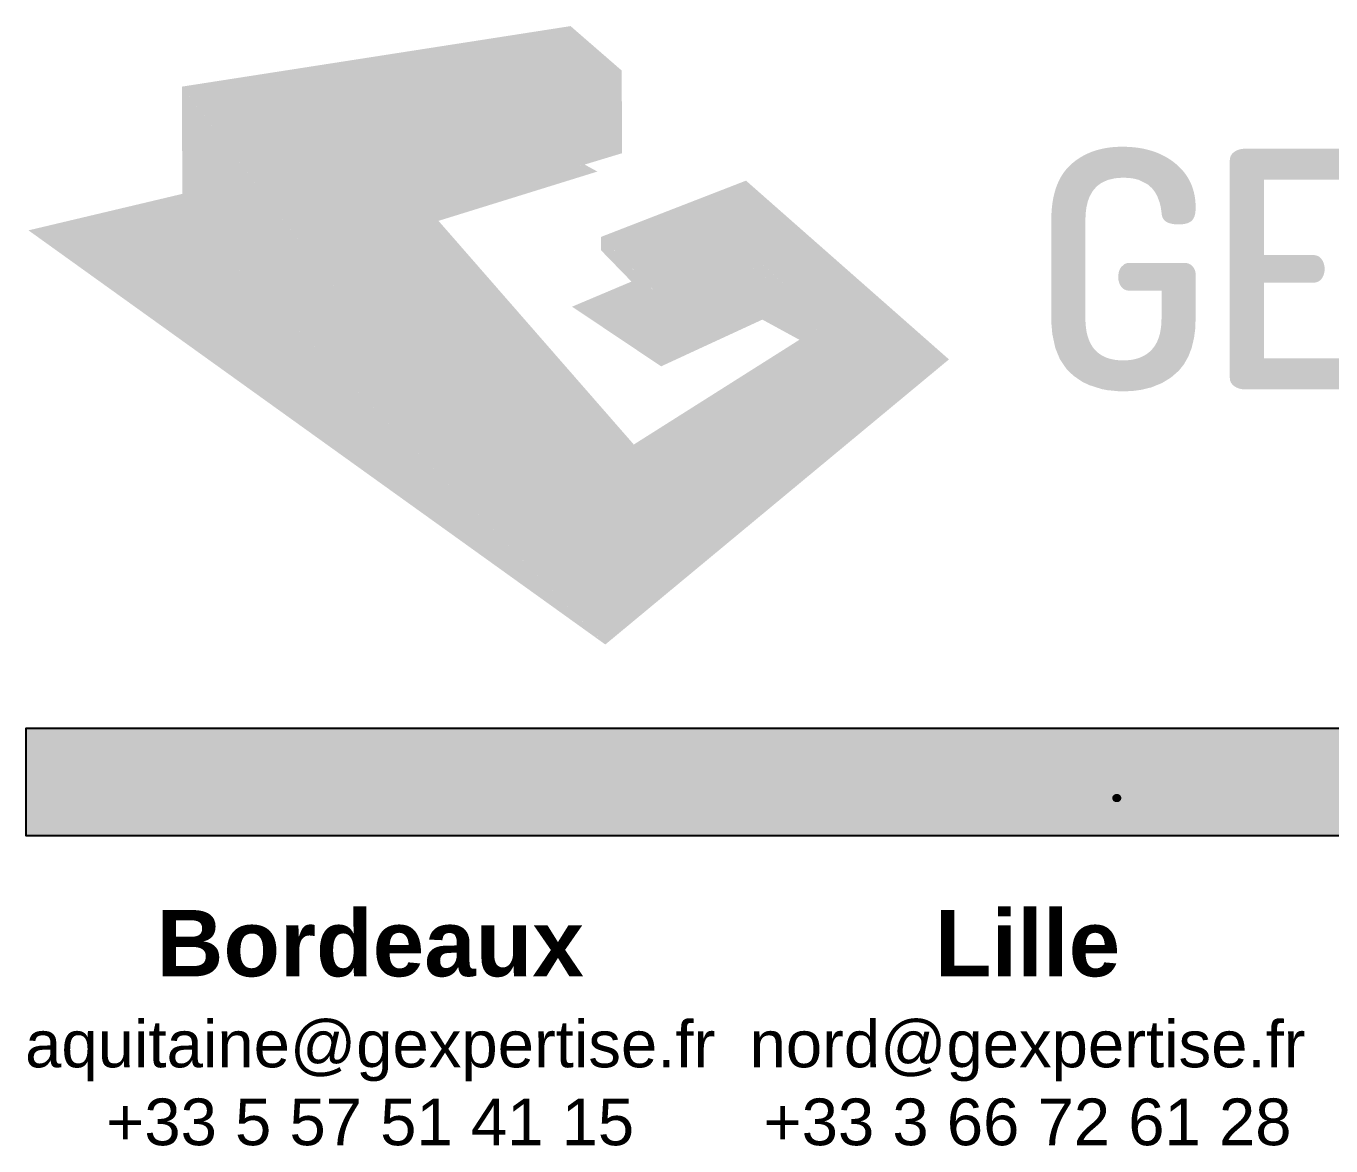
# Paper-space layout 'Test_Lisp_E0_A3 (SDP)' of a CAD drawing. Header units: metres. Extents: x 32.5 to 40.8, y 0.5 to 27.5.
# Drawn here: x 32.71 to 36.821, y 0.532 to 4.06 of the extents above; entities that cross this region are included whole.
import ezdxf

# ---------------------------------------------------------------- set-up
doc = ezdxf.new("R2010")
doc.units = ezdxf.units.M
doc.layers.add('GEX_MEP_cartouche', color=7, linetype='Continuous')
doc.styles.add('INT_Roman', font='swiss.ttf')

# ---------------------------------------------------------------- blocks, each defined once
blk = doc.blocks.new('A$C56EC5B20')
at = {"true_color": 0xde0736}
h = blk.add_hatch(color=242, dxfattribs=at)
h.dxf.hatch_style = 2
h.paths.add_polyline_path([(1.455433729395978, -0.6462052548931991), (0.2311147218182708, -0.8367988149426946), (1.564994018795429, -2.594104513403582), (2.647745973183693, -1.696054669540529), (2.008265302887371, -1.132956125533058), (1.551695191214196, -1.310078593395381), (1.743563509348024, -1.505288844885005), (2.028592526392432, -1.367029272130383), (2.259771627609299, -1.581567612410221), (1.654709425586666, -1.964167302278244), (0.7813967791413541, -0.9642401704421768), (1.616742306429998, -0.7862908324711269)])
at = {"true_color": 0x951825}
h = blk.add_hatch(color=244, dxfattribs=at)
h.dxf.hatch_style = 2
h.paths.add_polyline_path([(1.617396911932608, -1.046754916703735), (1.616742306429998, -0.7862563795499744), (0.7813278732990492, -0.9641712645997826), (1.013230485861008, -1.229734381169188)])
h = blk.add_hatch(color=244, dxfattribs=at)
h.dxf.hatch_style = 2
h.paths.add_polyline_path([(0.2321483094542689, -1.231904915204464), (1.564994018795429, -2.594070060482429), (0.2311147218182708, -0.8368332678639359)])
h = blk.add_hatch(color=256)
edge = h.paths.add_edge_path()
edge.add_arc((3.390190514071885, -1.429813575587295), 0.03760461837900245, 68.81954646347089, 90.87564064554232, ccw=False)
edge.add_arc((3.392146694176706, -1.423620091265324), 0.03112549082110471, 41.41194966059459, 68.05796410785882, ccw=False)
edge.add_arc((3.387486238040742, -1.427805311336604), 0.03738914010336176, 19.421439021499623, 41.4978549154435, ccw=False)
edge.add_arc((3.382596171687404, -1.429118025994692), 0.04243922309545098, -0.5506147023012886, 18.897610217152874, ccw=False)
edge.add_line((3.425033435106155, -1.429525862325962), (3.425033435106155, -1.565408183518215))
edge.add_line((3.425033435106155, -1.565408183518215), (3.423574836622625, -1.600444276155476))
edge.add_line((3.423574836622625, -1.600444276155476), (3.420082919555259, -1.627646866646126))
edge.add_line((3.420082919555259, -1.627646866646126), (3.412389237266932, -1.660052433362548))
edge.add_line((3.412389237266932, -1.660052433362549), (3.40165754395444, -1.687795777225733))
edge.add_line((3.40165754395444, -1.687795777225732), (3.388105773127147, -1.711550515901579))
edge.add_line((3.388105773127148, -1.711550515901579), (3.372183227321526, -1.731416089867163))
edge.add_line((3.372183227321526, -1.731416089867163), (3.347956990388581, -1.752708857392175))
edge.add_line((3.347956990388581, -1.752708857392175), (3.319944162085204, -1.770083843856392))
edge.add_line((3.319944162085204, -1.770083843856392), (3.285465350938464, -1.784163176871226))
edge.add_line((3.285465350938463, -1.784163176871226), (3.254894436188823, -1.791678417707707))
edge.add_line((3.254894436188823, -1.791678417707707), (3.232805354658069, -1.79482636840039))
edge.add_line((3.232805354658069, -1.794826368400391), (3.206981939198626, -1.796491835640092))
edge.add_line((3.206981939198626, -1.796491835640092), (3.180260765183025, -1.796236019852847))
edge.add_line((3.180260765183024, -1.796236019852847), (3.146541808841169, -1.792889565551342))
edge.add_line((3.146541808841169, -1.792889565551342), (3.129252744530827, -1.789622019804786))
edge.add_line((3.129252744530827, -1.789622019804786), (3.088101727948244, -1.776469117489919))
edge.add_line((3.088101727948244, -1.776469117489919), (3.06713752992245, -1.766064729352885))
edge.add_line((3.067137529922451, -1.766064729352885), (3.040340564921317, -1.747762761906967))
edge.add_line((3.040340564921317, -1.747762761906967), (3.01846067409353, -1.726729737957408))
edge.add_line((3.01846067409353, -1.726729737957408), (2.997123225763104, -1.695223386884617))
edge.add_line((2.997123225763104, -1.695223386884616), (2.982743177446746, -1.659950846739001))
edge.add_line((2.982743177446746, -1.659950846739001), (2.973391270636991, -1.616189645556031))
edge.add_line((2.973391270636991, -1.616189645556031), (2.970615779194034, -1.584081833056087))
edge.add_line((2.970615779194034, -1.584081833056087), (2.970220422413892, -1.565408183518215))
edge.add_line((2.970220422413893, -1.565408183518215), (2.970220422413893, -1.257433520958043))
edge.add_arc((3.387809133715103, -1.256990988320433), 0.4175889457844174, 176.1747263585054, 180.0607182192766, ccw=False)
edge.add_arc((3.301615300961707, -1.250809342946119), 0.3311750017781852, 169.8711979513076, 176.246963153083, ccw=False)
edge.add_arc((3.230682844285774, -1.238251009741312), 0.2591395299469302, 163.0889228398046, 169.8465043172544, ccw=False)
edge.add_arc((3.182040097012871, -1.223366285531915), 0.2082704680748891, 154.3373797886984, 163.1140997818424, ccw=False)
edge.add_arc((3.153650738638789, -1.209953062945899), 0.1768726818756947, 146.4631718434958, 154.2711433487364, ccw=False)
edge.add_arc((3.142372335343144, -1.202630952217126), 0.1634265668979424, 140.9275635502382, 146.4183641320045, ccw=False)
edge.add_arc((3.137697039723276, -1.198835085810831), 0.1574043587561934, 132.1687217218611, 140.9275889497555, ccw=False)
edge.add_arc((3.167531208945555, -1.231511580008471), 0.2016514688897158, 120.00015175834949, 132.2187207391797, ccw=False)
edge.add_arc((3.170584356647963, -1.237051438333212), 0.2079757385227471, 112.1250418327665, 119.9654830932896, ccw=False)
edge.add_arc((3.17894050860413, -1.258342055643665), 0.2308459400847095, 102.76590441745822, 112.0560850180359, ccw=False)
edge.add_arc((3.18710290963059, -1.293159139632481), 0.2666061459502773, 97.34046664366281, 102.82332086693839, ccw=False)
edge.add_arc((3.191605633083311, -1.327125988620552), 0.3008699354547695, 93.56817834500691, 97.36446935755617, ccw=False)
edge.add_arc((3.194215305342468, -1.372253678281498), 0.34607261896131, 89.0231262745877, 93.53441019102132, ccw=False)
edge.add_arc((3.194776249235034, -1.389784044813319), 0.3635918906024518, 85.59069923078403, 89.15860569068218, ccw=False)
edge.add_arc((3.197563931183035, -1.352689358772333), 0.3263926828505447, 82.48827100994907, 85.57798279029191, ccw=False)
edge.add_arc((3.201356929975593, -1.324046138847977), 0.2974994205118131, 78.99245163160992, 82.49134168599488, ccw=False)
edge.add_arc((3.207949133446547, -1.291445981866836), 0.264240450565532, 72.27855848300231, 79.04585762531349, ccw=False)
edge.add_arc((3.216445563164655, -1.264438229264718), 0.2359280897280975, 66.0834598346521, 72.24756474524048, ccw=False)
edge.add_arc((3.222994435341291, -1.249585811287025), 0.2196959994567743, 59.385055655547205, 66.07441392990557, ccw=False)
edge.add_arc((3.226543606097676, -1.243469794014991), 0.212625035446044, 52.62277644244932, 59.36882556721628, ccw=False)
edge.add_arc((3.238624657693776, -1.228506974630553), 0.1934015089778369, 43.5889855280646, 52.77592496226822, ccw=False)
edge.add_arc((3.255003587025493, -1.212594480681216), 0.1705669852151253, 35.84988899917818, 43.51087203929171, ccw=False)
edge.add_arc((3.261802800307395, -1.207563547514629), 0.1621094480439116, 29.528318593144775, 35.816032495084585, ccw=False)
edge.add_arc((3.260671925237003, -1.208009602003933), 0.1633133635322246, 16.562890163456984, 29.468944074885485, ccw=False)
edge.add_arc((3.242347301270378, -1.213403389070579), 0.1824152533287162, 7.4973089111474, 16.546000650050473, ccw=False)
edge.add_arc((3.210642203099122, -1.217525985230712), 0.214387224848343, -0.9428993143292814, 7.4840752322289745, ccw=False)
edge.add_arc((3.337325042009655, -1.220372592450313), 0.08767800346693859, 345.69591116199126, 359.5547542723344, ccw=False)
edge.add_arc((3.386930759226451, -1.233641654763629), 0.03633677691010379, 314.5533609590147, 346.644718496942, ccw=False)
edge.add_arc((3.387469301751991, -1.230701101069236), 0.03813295966021625, 288.7853066406225, 310.87448544884484, ccw=False)
edge.add_arc((3.376394192855503, -1.198041329799772), 0.07261945205236157, 273.53418782892265, 288.7600304420734, ccw=False)
edge.add_arc((3.371332283491409, -1.140564360121444), 0.130307888071135, 263.4905471397654, 274.19777610181126, ccw=False)
edge.add_arc((3.365088668023327, -1.195984157489301), 0.07453759447739501, 252.3437613724338, 263.42949851900914, ccw=False)
edge.add_arc((3.354833300228487, -1.22731325267434), 0.04157467467098149, 232.304777532429, 252.7158488406366, ccw=False)
edge.add_arc((3.347647547675525, -1.237062357420125), 0.02946793454062958, 206.1691538865157, 231.7695017001517, ccw=False)
edge.add_arc((3.354704507118585, -1.234376371582273), 0.03699276192195636, 180.3861482890538, 205.0823961047222, ccw=False)
edge.add_line((3.317712585329718, -1.234625684598103), (3.315094502922978, -1.216500249170815))
edge.add_line((3.315094502922978, -1.216500249170815), (3.311793776626292, -1.202532066311662))
edge.add_line((3.311793776626292, -1.202532066311662), (3.304215218720041, -1.182119218522119))
edge.add_line((3.304215218720041, -1.182119218522119), (3.296252339630208, -1.168051566364564))
edge.add_line((3.296252339630208, -1.168051566364564), (3.287012380890741, -1.156381172462789))
edge.add_line((3.287012380890741, -1.156381172462788), (3.273892329188011, -1.144753868289947))
edge.add_line((3.27389232918801, -1.144753868289947), (3.245348972558915, -1.130469019763171))
edge.add_line((3.245348972558915, -1.130469019763171), (3.229569982564184, -1.126479976283731))
edge.add_line((3.229569982564184, -1.126479976283731), (3.215607593311681, -1.124509562683322))
edge.add_line((3.215607593311681, -1.124509562683323), (3.195616897408966, -1.123658196814796))
edge.add_line((3.195616897408965, -1.123658196814796), (3.170717810961431, -1.125493686414566))
edge.add_line((3.170717810961431, -1.125493686414565), (3.147248348309391, -1.131139130306428))
edge.add_line((3.14724834830939, -1.131139130306428), (3.127241822144528, -1.140553991287841))
edge.add_line((3.127241822144528, -1.140553991287841), (3.11334790024273, -1.151107255064873))
edge.add_line((3.11334790024273, -1.151107255064873), (3.10073046947628, -1.165608098560816))
edge.add_line((3.100730469476281, -1.165608098560816), (3.09099407515167, -1.182852173564792))
edge.add_line((3.09099407515167, -1.182852173564792), (3.085380938081207, -1.197882255515731))
edge.add_line((3.085380938081207, -1.197882255515731), (3.080762367278307, -1.217489338711786))
edge.add_line((3.080762367278307, -1.217489338711786), (3.078416647844134, -1.236345310448063))
edge.add_line((3.078416647844134, -1.236345310448063), (3.07761017777789, -1.257433520958043))
edge.add_line((3.07761017777789, -1.257433520958043), (3.07761017777789, -1.565408183518215))
edge.add_arc((3.322936315342268, -1.566457600868767), 0.245328382069894, 179.7549106711772, 187.5303340569673)
edge.add_line((3.079723738941327, -1.598608148756017), (3.081022147555452, -1.606778336204262))
edge.add_arc((3.234640085864872, -1.5793802699816), 0.1560420616474229, 190.1124872641083, 198.1961955150604)
edge.add_arc((3.199841915834758, -1.590816708017255), 0.1194127735381236, 198.1971334935865, 208.1949180105545)
edge.add_arc((3.179015333774017, -1.602028362712286), 0.09576017137425882, 208.1701768616605, 223.1864663412538)
edge.add_arc((3.173901670699099, -1.606394668867105), 0.0890440152513058, 223.3898347889972, 236.9807044961864)
edge.add_arc((3.180541020854454, -1.595293609719462), 0.1019711745337558, 237.2516426470525, 253.3615675370213)
edge.add_arc((3.190102910614085, -1.564702733563541), 0.1340197037188283, 253.1895254170096, 261.9656139570419)
edge.add_arc((3.195697585092317, -1.526171556338101), 0.1729546949013445, 261.9144790385919, 268.2083943859391)
edge.add_arc((3.196987064884028, -1.510682645691839), 0.1884780659247479, 267.9638021285771, 275.2225703107683)
edge.add_arc((3.200649175500634, -1.552453329224481), 0.1465475274989829, 275.2832738219247, 282.5209431256478)
edge.add_arc((3.207805944602653, -1.583219730863082), 0.114961721989657, 282.3631967815149, 295.9299467995735)
edge.add_arc((3.214066984756385, -1.596976203675673), 0.09985308587625746, 296.1506207002371, 303.6631893267659)
edge.add_arc((3.215785182408329, -1.59963148173184), 0.09669066549271736, 303.6879425838903, 311.9069309437993)
edge.add_arc((3.217430824378583, -1.601147103598278), 0.0944637704755968, 311.7780906621524, 325.3062056250931)
edge.add_arc((3.207476470362116, -1.594752336334958), 0.106288921139926, 325.526200383722, 337.411057883481)
edge.add_arc((3.176684474318379, -1.582132711374467), 0.1395662152344793, 337.483405578941, 348.0394377630062)
edge.add_line((3.313220773807632, -1.611056185520307), (3.316156135924946, -1.593190398801759))
edge.add_line((3.316156135924946, -1.593190398801758), (3.317712585584463, -1.564719125094275))
edge.add_line((3.317712585584463, -1.564719125094275), (3.317712585584463, -1.530110631485941))
edge.add_line((3.317712585584463, -1.530110631485941), (3.317712579228477, -1.479310333452437))
edge.add_line((3.317712579228477, -1.479310333452437), (3.215387409451536, -1.479310333452437))
edge.add_line((3.215387409451536, -1.479310333452437), (3.212198379814362, -1.479180828901508))
edge.add_line((3.212198379814361, -1.479180828901508), (3.207200506851288, -1.478387841774903))
edge.add_line((3.207200506851288, -1.478387841774903), (3.201034326734842, -1.476145787607338))
edge.add_line((3.201034326734842, -1.476145787607338), (3.194718508353734, -1.471796067754714))
edge.add_line((3.194718508353734, -1.471796067754714), (3.190433669758372, -1.467056491506864))
edge.add_line((3.190433669758372, -1.467056491506864), (3.18722287513154, -1.462043906473159))
edge.add_line((3.18722287513154, -1.462043906473159), (3.18454974232999, -1.456286371502219))
edge.add_line((3.18454974232999, -1.456286371502219), (3.181845903959953, -1.446369254173735))
edge.add_line((3.181845903959953, -1.446369254173735), (3.180938142094528, -1.435982376625062))
edge.add_line((3.180938142094527, -1.435982376625062), (3.181017680743604, -1.432130324466893))
edge.add_line((3.181017680743604, -1.432130324466893), (3.182953719271916, -1.420450093146829))
edge.add_line((3.182953719271916, -1.420450093146829), (3.18563030166475, -1.413229398618439))
edge.add_line((3.18563030166475, -1.413229398618439), (3.189995606715404, -1.405512176253225))
edge.add_line((3.189995606715405, -1.405512176253225), (3.200953154717351, -1.395539304745255))
edge.add_line((3.20095315471735, -1.395539304745255), (3.208196270797849, -1.392940995153715))
edge.add_line((3.208196270797848, -1.392940995153715), (3.215387409635931, -1.392213348671992))
edge.add_line((3.215387409635932, -1.392213348671992), (3.389615832117975, -1.392213348671992))
h = blk.add_hatch(color=256)
edge = h.paths.add_edge_path()
edge.add_spline(control_points=[(3.831509002049462, -1.411920419595418), (3.831509002049462, -1.399448462122913), (3.828304880378365, -1.388905868237349), (3.821896637036172, -1.380258185017486)], knot_values=[12, 12, 12, 12, 13, 13, 13, 13], degree=3, periodic=0)
edge.add_spline(control_points=[(3.821896637036172, -1.380258185017486), (3.815419487851496, -1.371610501797534), (3.806840710474027, -1.367303886648223), (3.796056946140129, -1.367303886648223)], knot_values=[11, 11, 11, 11, 12, 12, 12, 12], degree=3, periodic=0)
edge.add_spline(control_points=[(3.796056946140129, -1.367303886648223), (3.796056946140129, -1.367303886648223), (3.640042117672552, -1.367303886648223), (3.640019668471755, -1.367303886648223)], knot_values=[10.00007194572771, 10.00007194572771, 10.00007194572771, 10.00007194572771, 11, 11, 11, 11], degree=3, periodic=0)
edge.add_spline(control_points=[(3.640019666048845, -1.367303882960476), (3.640019666048845, -1.367269717854678), (3.640019666048845, -1.129854069661976), (3.640019666048845, -1.129819904540368)], knot_values=[9.000071946950182, 9.000071946950182, 9.000071946950182, 9.000071946950182, 9.999928053082678, 9.999928053082678, 9.999928053082678, 9.999928053082678], degree=3, periodic=0)
edge.add_spline(control_points=[(3.640019669854194, -1.12981990085262), (3.640054927789651, -1.12981990085262), (3.885083294507427, -1.12981990085262), (3.885083294507427, -1.12981990085262)], knot_values=[7.999999999999998, 7.999999999999998, 7.999999999999998, 7.999999999999998, 8.999928053360371, 8.999928053360371, 8.999928053360371, 8.999928053360371], degree=3, periodic=0)
edge.add_spline(control_points=[(3.885083294507427, -1.12981990085262), (3.895832605920172, -1.12981990085262), (3.904445836218795, -1.12499649188531), (3.910888532482318, -1.115349673950779)], knot_values=[7, 7, 7, 7, 8, 8, 8, 8], degree=3, periodic=0)
edge.add_spline(control_points=[(3.910888532482318, -1.115349673950779), (3.917296775824511, -1.105633950173854), (3.920500897495607, -1.093885504046441), (3.920500897495607, -1.080069882647298)], knot_values=[6, 6, 6, 6, 7, 7, 7, 7], degree=3, periodic=0)
edge.add_spline(control_points=[(3.920500897495607, -1.080069882647298), (3.920500897495607, -1.067597925174792), (3.917503493351604, -1.056572990392471), (3.911405326300139, -1.046857266615546)], knot_values=[5, 5, 5, 5, 6, 6, 6, 6], degree=3, periodic=0)
edge.add_spline(control_points=[(3.911405326300139, -1.046857266615546), (3.905307159248674, -1.037210448681015), (3.896487211422782, -1.032387039713793), (3.885083294507427, -1.032387039713793)], knot_values=[4, 4, 4, 4, 5, 5, 5, 5], degree=3, periodic=0)
edge.add_spline(control_points=[(3.885083294507427, -1.032387039713793), (3.885083294507427, -1.032387039713793), (3.580278300697111, -1.032387039713793), (3.580278300697111, -1.032387039713793)], knot_values=[3, 3, 3, 3, 4, 4, 4, 4], degree=3, periodic=0)
edge.add_spline(control_points=[(3.580278300697111, -1.032387039713793), (3.567427361091571, -1.032387039713793), (3.556299067545615, -1.035660067227284), (3.546790061295782, -1.042171669333112)], knot_values=[2, 2, 2, 2, 3, 3, 3, 3], degree=3, periodic=0)
edge.add_spline(control_points=[(3.546790061295782, -1.042171669333112), (3.537384413809586, -1.04882108312364), (3.532664363606, -1.05760657802838), (3.532664363606, -1.06859705988946)], knot_values=[1, 1, 1, 1, 2, 2, 2, 2], degree=3, periodic=0)
edge.add_spline(control_points=[(3.532664363606, -1.06859705988946), (3.532664363606, -1.06859705988946), (3.532664363606, -1.75410683290201), (3.532664363606, -1.75410683290201)], knot_values=[0, 0, 0, 0, 1, 1, 1, 1], degree=3, periodic=0)
edge.add_spline(control_points=[(3.532664363606, -1.75410683290201), (3.532664363606, -1.765166220605484), (3.537384413809586, -1.773986168431376), (3.546790061295782, -1.780532223458357)], knot_values=[24, 24, 24, 24, 25, 25, 25, 25], degree=3, periodic=0)
edge.add_spline(control_points=[(3.546790061295782, -1.780532223458357), (3.556299067545615, -1.787147184327821), (3.567427361091571, -1.79038575892007), (3.580278300697111, -1.79038575892007)], knot_values=[23, 23, 23, 23, 24, 24, 24, 24], degree=3, periodic=0)
edge.add_spline(control_points=[(3.580278300697111, -1.79038575892007), (3.580278300697111, -1.79038575892007), (3.885083294507427, -1.79038575892007), (3.885083294507427, -1.79038575892007)], knot_values=[22, 22, 22, 22, 23, 23, 23, 23], degree=3, periodic=0)
edge.add_spline(control_points=[(3.885083294507427, -1.79038575892007), (3.896487211422782, -1.79038575892007), (3.905307159248674, -1.785562349952849), (3.911405326300139, -1.775881079097077), (3.917503493351604, -1.766199808241393), (3.920500897495607, -1.75514042053783), (3.920500897495607, -1.742702915986477)], knot_values=[20, 20, 20, 20, 21, 21, 21, 22, 22, 22, 22], degree=3, periodic=0)
edge.add_spline(control_points=[(3.920500897495607, -1.742702915986477), (3.920500897495607, -1.728852841666182), (3.917296775824511, -1.717104395538768), (3.910888532482318, -1.707492030525479)], knot_values=[19, 19, 19, 19, 20, 20, 20, 20], degree=3, periodic=0)
edge.add_spline(control_points=[(3.910888532482318, -1.707492030525479), (3.904445836218795, -1.697741853827312), (3.895832605920172, -1.692918444860091), (3.885083294507427, -1.692918444860091)], knot_values=[18, 18, 18, 18, 19, 19, 19, 19], degree=3, periodic=0)
edge.add_spline(control_points=[(3.885083294507427, -1.692918444860091), (3.885083294507427, -1.692918444860091), (3.640054927753057, -1.692918444860091), (3.640019669854194, -1.692918444860091)], knot_values=[17.00007194656538, 17.00007194656538, 17.00007194656538, 17.00007194656538, 18, 18, 18, 18], degree=3, periodic=0)
edge.add_spline(control_points=[(3.640019666048845, -1.692918441156178), (3.640019666048845, -1.692884127246432), (3.640019666048845, -1.454435188691832), (3.640019666048845, -1.454400875132315)], knot_values=[16.00007194641134, 16.00007194641134, 16.00007194641134, 16.00007194641134, 16.99992805285389, 16.99992805285389, 16.99992805285389, 16.99992805285389], degree=3, periodic=0)
edge.add_spline(control_points=[(3.640019668471933, -1.454400871428579), (3.64004211829822, -1.454400871428579), (3.796056946140129, -1.454400871428579), (3.796056946140129, -1.454400871428579)], knot_values=[15, 15, 15, 15, 15.99992805226744, 15.99992805226744, 15.99992805226744, 15.99992805226744], degree=3, periodic=0)
edge.add_spline(control_points=[(3.796056946140129, -1.454400871428579), (3.807529768897966, -1.454400871428579), (3.816315263802529, -1.450128709200421), (3.822378977932841, -1.441481025980557)], knot_values=[14, 14, 14, 14, 15, 15, 15, 15], degree=3, periodic=0)
edge.add_spline(control_points=[(3.822378977932841, -1.441481025980557), (3.828477144984306, -1.432833342760694), (3.831509002049462, -1.422910901456587), (3.831509002049462, -1.411920419595418)], knot_values=[13, 13, 13, 13, 14, 14, 14, 14], degree=3, periodic=0)
at = {"true_color": 0xd6d6d6}
h = blk.add_hatch(color=254, dxfattribs=at)
h.dxf.hatch_style = 2
h.paths.add_polyline_path([(1.039345800126627, -1.259639516766207), (1.539981198007935, -1.104360200941346), (1.499705733131381, -1.082413690140339), (1.013264938782161, -1.229699928247946)])
h = blk.add_hatch(color=254, dxfattribs=at)
h.dxf.hatch_style = 2
h.paths.add_polyline_path([(-0.2525698388351927, -1.289579105284469), (1.564994018795429, -2.594104513403582), (0.232113856532937, -1.231870462283222), (0.2320104977694797, -1.174713066021128)])
at = {"true_color": 0x951825}
h = blk.add_hatch(color=244, dxfattribs=at)
h.dxf.hatch_style = 2
h.paths.add_polyline_path([(2.028558073471102, -1.367029272130383), (1.743494603505541, -1.505323297806246), (1.551695191214196, -1.310113046316622), (1.551833002898984, -1.352696856913329), (1.743632415190329, -1.550008736595835), (2.028661432234736, -1.406925754873903), (2.251744096970981, -1.586632191825865), (2.259771627609299, -1.581567612410221)])
at = {"true_color": 0xd6d6d6}
h = blk.add_hatch(color=254, dxfattribs=at)
h.dxf.hatch_style = 2
h.paths.add_polyline_path([(2.176430011239101, -1.634280581838306), (2.059737967152365, -1.570680489312688), (1.740841728573596, -1.71789782157799), (1.460188232520894, -1.52995713646044), (1.647302047529805, -1.450956588160884), (1.743770226875117, -1.550043189516988), (2.028558073471102, -1.406891301952751), (2.251744096970981, -1.586597738904713)])
at = {"true_color": 0xdc0737}
blk.add_hatch(color=242, dxfattribs=at).paths.add_polyline_path([(7.782884971423159, -3.196686105100298), (-0.2601150285768412, -3.196686105100298), (-0.2601150285768412, -2.857290378410529), (7.782884971423159, -2.857290378410529)])
at = {"true_color": 0xffffff}
h = blk.add_hatch(color=7, dxfattribs=at)
edge = h.paths.add_edge_path()
edge.add_spline(control_points=[(2.541045276243458, -2.987487967605591), (2.541045276243458, -2.984697280988858), (2.542767922303217, -2.982251123584006), (2.546213214422737, -2.980218401233518), (2.549658506542257, -2.978151225961788), (2.553172704504083, -2.977152091247209), (2.55675580830839, -2.977152091247209), (2.560648988403426, -2.977152091247209), (2.563198504571735, -2.978633566858546), (2.564300998050039, -2.981630971002461), (2.564300998050039, -2.981630971002461), (2.590278500630871, -3.05453335225064), (2.590278500630871, -3.05453335225064), (2.590278500630871, -3.05453335225064), (2.610226742002542, -2.989796313325655), (2.610226742002542, -2.989796313325655), (2.611363688401998, -2.986247662442588), (2.614223280861213, -2.984456110540435), (2.618908878143647, -2.984456110540435), (2.623594475426257, -2.984456110540435), (2.626488520806626, -2.986247662442588), (2.627625467205903, -2.989796313325655), (2.627625467205903, -2.989796313325655), (2.647298085208178, -3.055015693147398), (2.647298085208178, -3.055015693147398), (2.647298085208178, -3.055015693147398), (2.673551211158585, -2.981630971002461), (2.673551211158585, -2.981630971002461), (2.674481440030947, -2.978633566858546), (2.676927597435799, -2.977152091247209), (2.680820777530657, -2.977152091247209), (2.684266069650177, -2.977152091247209), (2.687745814690849, -2.978151225961788), (2.691260012652674, -2.980218401233518), (2.694774210614677, -2.982251123584006), (2.696531309595589, -2.984766186831252), (2.696531309595589, -2.987729138053925), (2.696531309595589, -2.988969443217016), (2.696186780383531, -2.990209748380019), (2.695601080723227, -2.991450053543021), (2.695601080723227, -2.991450053543021), (2.659253248862862, -3.08667792772533), (2.659253248862862, -3.08667792772533), (2.657944037857465, -3.089916502317668), (2.654705463265039, -3.091535789613792), (2.649399713401149, -3.091535789613792), (2.644093963537081, -3.091535789613792), (2.640752030181196, -3.089985408160062), (2.639339460412165, -3.086884645252512), (2.639339460412165, -3.086884645252512), (2.618908878143647, -3.026385315634533), (2.618908878143647, -3.026385315634533), (2.618908878143647, -3.026385315634533), (2.598753919244705, -3.086195586828661), (2.598753919244705, -3.086195586828661), (2.59734134947585, -3.089744237711728), (2.593827151513848, -3.091535789613792), (2.5881768724379, -3.091535789613792), (2.583008934258797, -3.091535789613792), (2.579735906745218, -3.089744237711728), (2.578323336976186, -3.086195586828661), (2.578323336976186, -3.086195586828661), (2.542009958036973, -2.991450053543021), (2.542009958036973, -2.991450053543021), (2.541389805455516, -2.989589595798473), (2.541045276243458, -2.988245931871925), (2.541045276243458, -2.987487967605591)], knot_values=[0, 0, 0, 0, 1, 1, 1, 2, 2, 2, 3, 3, 3, 4, 4, 4, 5, 5, 5, 6, 6, 6, 7, 7, 7, 8, 8, 8, 9, 9, 9, 10, 10, 10, 11, 11, 11, 12, 12, 12, 13, 13, 13, 14, 14, 14, 15, 15, 15, 16, 16, 16, 17, 17, 17, 18, 18, 18, 19, 19, 19, 20, 20, 20, 21, 21, 21, 22, 22, 22, 22], degree=3, periodic=0)
h = blk.add_hatch(color=7, dxfattribs=at)
edge = h.paths.add_edge_path()
edge.add_spline(control_points=[(2.748348503072465, -2.987487967605591), (2.748348503072465, -2.984697280988858), (2.750036696211072, -2.982251123584006), (2.753481988330591, -2.980218401233518), (2.756961733371264, -2.978151225961788), (2.760475931333089, -2.977152091247209), (2.764059035137397, -2.977152091247209), (2.767952215232255, -2.977152091247209), (2.77046727847959, -2.978633566858546), (2.771569771957715, -2.981630971002461), (2.771569771957715, -2.981630971002461), (2.797581727459877, -3.05453335225064), (2.797581727459877, -3.05453335225064), (2.797581727459877, -3.05453335225064), (2.817529968831549, -2.989796313325655), (2.817529968831549, -2.989796313325655), (2.818632462309852, -2.986247662442588), (2.821492054769068, -2.984456110540435), (2.8261776520515, -2.984456110540435), (2.830897702255264, -2.984456110540435), (2.833791747635632, -2.986247662442588), (2.834894241113758, -2.989796313325655), (2.834894241113758, -2.989796313325655), (2.854601312037184, -3.055015693147398), (2.854601312037184, -3.055015693147398), (2.854601312037184, -3.055015693147398), (2.880854437987591, -2.981630971002461), (2.880854437987591, -2.981630971002461), (2.881750213938624, -2.978633566858546), (2.884196371343475, -2.977152091247209), (2.888089551438512, -2.977152091247209), (2.891534843558031, -2.977152091247209), (2.895049041519856, -2.978151225961788), (2.898563239481682, -2.980218401233518), (2.902077437443684, -2.982251123584006), (2.903834536424596, -2.984766186831252), (2.903834536424596, -2.987729138053925), (2.903834536424596, -2.988969443217016), (2.903490007212538, -2.990209748380019), (2.902869854631081, -2.991450053543021), (2.902869854631081, -2.991450053543021), (2.866522022770538, -3.08667792772533), (2.866522022770538, -3.08667792772533), (2.865247264686294, -3.089916502317668), (2.862008690094045, -3.091535789613792), (2.856702940229978, -3.091535789613792), (2.851397190366088, -3.091535789613792), (2.84802080408905, -3.089985408160062), (2.846608234320019, -3.086884645252512), (2.846608234320019, -3.086884645252512), (2.8261776520515, -3.026385315634533), (2.8261776520515, -3.026385315634533), (2.8261776520515, -3.026385315634533), (2.806057146073711, -3.086195586828661), (2.806057146073711, -3.086195586828661), (2.804644576304679, -3.089744237711728), (2.801130378342854, -3.091535789613792), (2.795480099266906, -3.091535789613792), (2.790277708166474, -3.091535789613792), (2.787039133574225, -3.089744237711728), (2.785626563805192, -3.086195586828661), (2.785626563805192, -3.086195586828661), (2.749278731944827, -2.991450053543021), (2.749278731944827, -2.991450053543021), (2.748693032284523, -2.989589595798473), (2.748348503072465, -2.988245931871925), (2.748348503072465, -2.987487967605591)], knot_values=[0, 0, 0, 0, 1, 1, 1, 2, 2, 2, 3, 3, 3, 4, 4, 4, 5, 5, 5, 6, 6, 6, 7, 7, 7, 8, 8, 8, 9, 9, 9, 10, 10, 10, 11, 11, 11, 12, 12, 12, 13, 13, 13, 14, 14, 14, 15, 15, 15, 16, 16, 16, 17, 17, 17, 18, 18, 18, 19, 19, 19, 20, 20, 20, 21, 21, 21, 22, 22, 22, 22], degree=3, periodic=0)
h = blk.add_hatch(color=7, dxfattribs=at)
edge = h.paths.add_edge_path()
edge.add_spline(control_points=[(2.955617276980319, -2.987487967605591), (2.955617276980319, -2.984697280988858), (2.957339923040078, -2.982251123584006), (2.960819668080751, -2.980218401233518), (2.96423050727894, -2.978151225961788), (2.967744705240765, -2.977152091247209), (2.971327809045073, -2.977152091247209), (2.97522098914011, -2.977152091247209), (2.977770505308596, -2.978633566858546), (2.978872998786722, -2.981630971002461), (2.978872998786722, -2.981630971002461), (3.004850501367553, -3.05453335225064), (3.004850501367553, -3.05453335225064), (3.004850501367553, -3.05453335225064), (3.024833195660555, -2.989796313325655), (3.024833195660555, -2.989796313325655), (3.025935689138858, -2.986247662442588), (3.028795281598074, -2.984456110540435), (3.033480878880507, -2.984456110540435), (3.038166476162941, -2.984456110540435), (3.041060521543309, -2.986247662442588), (3.042197467942764, -2.989796313325655), (3.042197467942764, -2.989796313325655), (3.061870085945039, -3.055015693147398), (3.061870085945039, -3.055015693147398), (3.061870085945039, -3.055015693147398), (3.088123211895446, -2.981630971002461), (3.088123211895446, -2.981630971002461), (3.08905344076763, -2.978633566858546), (3.091499598172482, -2.977152091247209), (3.095392778267518, -2.977152091247209), (3.098838070387038, -2.977152091247209), (3.10231781542771, -2.978151225961788), (3.105832013389535, -2.980218401233518), (3.109311758430208, -2.982251123584006), (3.111103310332273, -2.984766186831252), (3.111103310332273, -2.987729138053925), (3.111103310332273, -2.988969443217016), (3.110758781120392, -2.990209748380019), (3.110173081460088, -2.991450053543021), (3.110173081460088, -2.991450053543021), (3.073825249599545, -3.08667792772533), (3.073825249599545, -3.08667792772533), (3.072516038594149, -3.089916502317668), (3.069277464001899, -3.091535789613792), (3.063971714137831, -3.091535789613792), (3.058665964273941, -3.091535789613792), (3.05532403091788, -3.089985408160062), (3.053911461149026, -3.086884645252512), (3.053911461149026, -3.086884645252512), (3.033480878880507, -3.026385315634533), (3.033480878880507, -3.026385315634533), (3.033480878880507, -3.026385315634533), (3.013325919981565, -3.086195586828661), (3.013325919981565, -3.086195586828661), (3.011913350212533, -3.089744237711728), (3.008399152250709, -3.091535789613792), (3.00274887317476, -3.091535789613792), (2.99761538791681, -3.091535789613792), (2.994307907482079, -3.089744237711728), (2.992895337713047, -3.086195586828661), (2.992895337713047, -3.086195586828661), (2.956581958773656, -2.991450053543021), (2.956581958773656, -2.991450053543021), (2.9559618061922, -2.989589595798473), (2.955617276980319, -2.988245931871925), (2.955617276980319, -2.987487967605591)], knot_values=[0, 0, 0, 0, 1, 1, 1, 2, 2, 2, 3, 3, 3, 4, 4, 4, 5, 5, 5, 6, 6, 6, 7, 7, 7, 8, 8, 8, 9, 9, 9, 10, 10, 10, 11, 11, 11, 12, 12, 12, 13, 13, 13, 14, 14, 14, 15, 15, 15, 16, 16, 16, 17, 17, 17, 18, 18, 18, 19, 19, 19, 20, 20, 20, 21, 21, 21, 22, 22, 22, 22], degree=3, periodic=0)
h = blk.add_hatch(color=7, dxfattribs=at)
edge = h.paths.add_edge_path()
edge.add_spline(control_points=[(3.249018353874925, -3.110174819980246), (3.249018353874925, -3.099149885197836), (3.255116520926568, -3.090674466584002), (3.267381760871802, -3.084817469980871), (3.260422270790458, -3.081647801230927), (3.256976978670938, -3.076479863051736), (3.256976978670938, -3.069210296679574), (3.256976978670938, -3.062285259519471), (3.26066344123888, -3.056290451231552), (3.268001913453259, -3.051294777658302), (3.258630718888393, -3.044059664207381), (3.253945121605959, -3.034171675824516), (3.253945121605959, -3.021734171273252), (3.253945121605959, -3.021734171273252), (3.253945121605959, -3.015119210403788), (3.253945121605959, -3.015119210403788), (3.253945121605959, -3.003922011015526), (3.257941660464453, -2.994654175214118), (3.266003644024101, -2.987487967605591), (3.274065627583571, -2.980287307075912), (3.284539315626919, -2.976669750350451), (3.297562519838398, -2.976669750350451), (3.308484095857262, -2.976669750350451), (3.3175452141314, -2.97939153112479), (3.324745874661168, -2.984697280988858), (3.329293660258813, -2.974189140024447), (3.334358239674457, -2.968952296002773), (3.340008518750406, -2.968952296002773), (3.342937017051927, -2.968952296002773), (3.345383174456779, -2.969882524875047), (3.347243632201327, -2.971674076777201), (3.349104089945874, -2.973465628679355), (3.35006877173939, -2.975326086423814), (3.35006877173939, -2.977393261695544), (3.35006877173939, -2.979873872021548), (3.348725107812664, -2.981872141450884), (3.346072232880719, -2.983284711219826), (3.341076559307557, -2.98542079233395), (3.337183379212521, -2.988556008162653), (3.334358239674457, -2.992655905784781), (3.339353913247797, -2.998891884521035), (3.341868976494954, -3.006368168420378), (3.341868976494954, -3.015119210403788), (3.341868976494954, -3.015119210403788), (3.341868976494954, -3.021734171273252), (3.341868976494954, -3.021734171273252), (3.341868976494954, -3.032931370661514), (3.337700173030342, -3.042268112305317), (3.329431471943601, -3.049641037440936), (3.32116277085686, -3.056979509655492), (3.310482365286419, -3.060597066380952), (3.297562519838398, -3.060597066380952), (3.291464352786933, -3.060597066380952), (3.285986338317103, -3.059701290429831), (3.281369646876975, -3.057806379764131), (3.278406695654123, -3.05987355503586), (3.276925220042787, -3.062044089071136), (3.276925220042787, -3.064455793554747), (3.276925220042787, -3.067625462304691), (3.279336924526486, -3.069899355103514), (3.284263692257342, -3.071311924872457), (3.289190459988199, -3.072724494641488), (3.295150815354877, -3.07379253519855), (3.302110305436221, -3.07465385822843), (3.309069795517566, -3.075411822494674), (3.31602928559891, -3.07654876889413), (3.322988775680256, -3.078030244505467), (3.329913812840448, -3.079546173038045), (3.335874168207124, -3.082750294709141), (3.340800935937981, -3.087677062439998), (3.345727703668837, -3.092569377249702), (3.348208313994842, -3.099046526434289), (3.348208313994842, -3.107108509993848), (3.348208313994842, -3.11865023859408), (3.343557169633561, -3.127401280577578), (3.334254880910822, -3.133223824259556), (3.324918139267108, -3.139115273783839), (3.313169693139695, -3.142009319164208), (3.298940636686277, -3.142009319164208), (3.284746033154011, -3.142009319164208), (3.272825322420657, -3.139149726704992), (3.263316316170825, -3.133396088865497), (3.253772856999841, -3.12760799810476), (3.249018353874925, -3.119856090835929), (3.249018353874925, -3.110174819980246)], knot_values=[0, 0, 0, 0, 1, 1, 1, 2, 2, 2, 3, 3, 3, 4, 4, 4, 5, 5, 5, 6, 6, 6, 7, 7, 7, 8, 8, 8, 9, 9, 9, 10, 10, 10, 11, 11, 11, 12, 12, 12, 13, 13, 13, 14, 14, 14, 15, 15, 15, 16, 16, 16, 17, 17, 17, 18, 18, 18, 19, 19, 19, 20, 20, 20, 21, 21, 21, 22, 22, 22, 23, 23, 23, 24, 24, 24, 25, 25, 25, 26, 26, 26, 27, 27, 27, 28, 28, 28, 28], degree=3, periodic=0)
edge = h.paths.add_edge_path(flags=16)
edge.add_spline(control_points=[(3.277820995993819, -3.021458547903676), (3.277820995993819, -3.028349132142627), (3.279612547896062, -3.033964958297334), (3.283230104621345, -3.038340479289128), (3.286847661346805, -3.042716000280833), (3.291774429077662, -3.044955440158503), (3.298010407813914, -3.044955440158503), (3.304108574865556, -3.044955440158503), (3.308931983832778, -3.042784906123227), (3.312515087637085, -3.038478290973916), (3.316132644362546, -3.034137222903364), (3.31792419626461, -3.028624755512203), (3.31792419626461, -3.021734171273252), (3.31792419626461, -3.021734171273252), (3.31792419626461, -3.015119210403788), (3.31792419626461, -3.015119210403788), (3.31792419626461, -3.008573155376807), (3.316132644362546, -3.00312959382804), (3.312515087637085, -2.99882297867864), (3.308931983832778, -2.994516363529329), (3.304005216101921, -2.992414735336447), (3.297769237365668, -2.992414735336447), (3.291671070314203, -2.992414735336447), (3.286847661346805, -2.994516363529329), (3.283230104621345, -2.99882297867864), (3.279612547896062, -3.00312959382804), (3.277820995993819, -3.008573155376807), (3.277820995993819, -3.015119210403788), (3.277820995993819, -3.015119210403788), (3.277820995993819, -3.021458547903676), (3.277820995993819, -3.021458547903676)], knot_values=[0, 0, 0, 0, 1, 1, 1, 2, 2, 2, 3, 3, 3, 4, 4, 4, 5, 5, 5, 6, 6, 6, 7, 7, 7, 8, 8, 8, 9, 9, 9, 10, 10, 10, 10], degree=3, periodic=0)
edge = h.paths.add_edge_path(flags=16)
edge.add_spline(control_points=[(3.272205169839023, -3.107556397969365), (3.272205169839023, -3.113275582887707), (3.274685780165205, -3.117788915564288), (3.279612547896062, -3.121199754762567), (3.284539315626919, -3.124610593960846), (3.290878653126629, -3.126333240020517), (3.298699466237854, -3.126333240020517), (3.306382467664291, -3.126333240020517), (3.312515087637085, -3.124645046881998), (3.317269590761824, -3.121303113526114), (3.321955188044435, -3.117961180170229), (3.324229080843168, -3.113447847493736), (3.324229080843168, -3.107763115496546), (3.324229080843168, -3.104180011692327), (3.323161040286196, -3.101113701706019), (3.32099050625092, -3.098667544301167), (3.318819972215644, -3.096255839817556), (3.315581397623395, -3.094360929151767), (3.311274782473994, -3.093189529831159), (3.306933714403442, -3.092052583431792), (3.303281704756829, -3.091260166244306), (3.300215394770521, -3.090846731189942), (3.297183537705364, -3.09046774905682), (3.293083640083058, -3.090088766923609), (3.287950154825108, -3.089778690632881), (3.277442013860786, -3.093775229491463), (3.272205169839023, -3.099666679015835), (3.272205169839023, -3.107556397969365)], knot_values=[0, 0, 0, 0, 1, 1, 1, 2, 2, 2, 3, 3, 3, 4, 4, 4, 5, 5, 5, 6, 6, 6, 7, 7, 7, 8, 8, 8, 9, 9, 9, 9], degree=3, periodic=0)
h = blk.add_hatch(color=7, dxfattribs=at)
edge = h.paths.add_edge_path()
edge.add_spline(control_points=[(3.408707643612821, -3.044404193419351), (3.408707643612821, -3.044404193419351), (3.408707643612821, -3.022182059248768), (3.408707643612821, -3.022182059248768), (3.408707643612821, -3.009847913461051), (3.413462146737738, -2.999133054969458), (3.423005605908722, -2.990140842537625), (3.432549065079529, -2.981183083026944), (3.444056340758697, -2.976704203271604), (3.45749298002454, -2.976704203271604), (3.470309466709104, -2.976704203271604), (3.481299948570273, -2.980735195051428), (3.490464425608046, -2.988866084453381), (3.499594449724667, -2.997031426776576), (3.504176688243465, -3.007298397292563), (3.504176688243465, -3.01963254308037), (3.504176688243465, -3.024490404968832), (3.503625441504491, -3.028314679221386), (3.502522948026188, -3.031243177522995), (3.501420454547885, -3.034171675824516), (3.499697808488302, -3.03630775693864), (3.497320556925755, -3.037479156259248), (3.495012211205691, -3.038650555579856), (3.492807224249263, -3.039442972767342), (3.490808954819927, -3.039753049058071), (3.488741779548286, -3.040063125348799), (3.486123357537494, -3.040200937033587), (3.482815877102762, -3.040200937033587), (3.482815877102762, -3.040200937033587), (3.433307029345952, -3.040200937033587), (3.433307029345952, -3.040200937033587), (3.433307029345952, -3.040200937033587), (3.433307029345952, -3.045678951503595), (3.433307029345952, -3.045678951503595), (3.433307029345952, -3.053534217535972), (3.436132168883836, -3.059839102114619), (3.441782447959786, -3.064455793554747), (3.447363821193429, -3.069106937916028), (3.45473674632896, -3.071449736557244), (3.463832317524428, -3.071449736557244), (3.470240560866621, -3.071449736557244), (3.476304274996934, -3.069933808024667), (3.481989006994034, -3.066901950959599), (3.487708191912466, -3.063904546815595), (3.491187936953138, -3.062423071204259), (3.492428242116052, -3.062423071204259), (3.495081117048175, -3.062423071204259), (3.497320556925755, -3.063697829288413), (3.499249920512786, -3.066247345456901), (3.501110378257156, -3.068727955782905), (3.502075060050672, -3.071139660266516), (3.502075060050672, -3.073516911828974), (3.502075060050672, -3.077375639002769), (3.498285238719271, -3.081234366176564), (3.490808954819927, -3.085196452113994), (3.483298217999608, -3.089192990972576), (3.474030382198199, -3.091122354559518), (3.463143259100488, -3.091122354559518), (3.447191556587311, -3.091122354559518), (3.434133899454501, -3.08685019233136), (3.423970287702059, -3.078202509111496), (3.413772223028466, -3.069589278812785), (3.408707643612821, -3.058392079424435), (3.408707643612821, -3.044404193419351)], knot_values=[0, 0, 0, 0, 1, 1, 1, 2, 2, 2, 3, 3, 3, 4, 4, 4, 5, 5, 5, 6, 6, 6, 7, 7, 7, 8, 8, 8, 9, 9, 9, 10, 10, 10, 11, 11, 11, 12, 12, 12, 13, 13, 13, 14, 14, 14, 15, 15, 15, 16, 16, 16, 17, 17, 17, 18, 18, 18, 19, 19, 19, 20, 20, 20, 21, 21, 21, 21], degree=3, periodic=0)
edge = h.paths.add_edge_path(flags=16)
edge.add_spline(control_points=[(3.433307029345952, -3.024524857889985), (3.433307029345952, -3.024524857889985), (3.472238830295957, -3.024524857889985), (3.472238830295957, -3.024524857889985), (3.475684122415477, -3.024524857889985), (3.478026921056693, -3.024042516993227), (3.479198320377302, -3.023146741042194), (3.480335266776757, -3.022250965091162), (3.480955419358214, -3.020356054425462), (3.480955419358214, -3.017634273651034), (3.480955419358214, -3.011467200757175), (3.47864707363815, -3.006195903814349), (3.47416819388281, -3.001889288665038), (3.469620408285165, -2.997582673515638), (3.463970129209216, -2.995446592401604), (3.457251809576294, -2.995446592401604), (3.450671301627983, -2.995446592401604), (3.445089928394517, -2.997479314752092), (3.440369878190753, -3.001579212374221), (3.435649827987168, -3.005644657075286), (3.433307029345952, -3.010812595254477), (3.433307029345952, -3.017151932754277), (3.433307029345952, -3.017151932754277), (3.433307029345952, -3.024524857889985), (3.433307029345952, -3.024524857889985)], knot_values=[0, 0, 0, 0, 1, 1, 1, 2, 2, 2, 3, 3, 3, 4, 4, 4, 5, 5, 5, 6, 6, 6, 7, 7, 7, 8, 8, 8, 8], degree=3, periodic=0)
h = blk.add_hatch(color=7, dxfattribs=at)
edge = h.paths.add_edge_path()
edge.add_spline(control_points=[(3.562781107195922, -3.078960473377741), (3.562781107195922, -3.077375639002769), (3.563332353935073, -3.075894163391432), (3.564434847413199, -3.074481593622401), (3.564434847413199, -3.074481593622401), (3.593513112901669, -3.032690200213179), (3.593513112901669, -3.032690200213179), (3.593513112901669, -3.032690200213179), (3.565847417182231, -2.99331051128748), (3.565847417182231, -2.99331051128748), (3.564744923703928, -2.991897941518537), (3.564193676964775, -2.990519824670747), (3.564193676964775, -2.989141707822957), (3.564193676964775, -2.986316568284983), (3.566019681788171, -2.983525881668161), (3.569706144355936, -2.980804100893822), (3.573358154002727, -2.978082320119394), (3.576906804885704, -2.976704203271604), (3.580386549926377, -2.976704203271604), (3.58317723654311, -2.976704203271604), (3.585141053051292, -2.977634432143878), (3.586209093608266, -2.979529342809578), (3.586209093608266, -2.979529342809578), (3.610153873838609, -3.01704857399073), (3.610153873838609, -3.01704857399073), (3.610153873838609, -3.01704857399073), (3.634098654069129, -2.97973606033676), (3.634098654069129, -2.97973606033676), (3.635304506310891, -2.977737790907513), (3.637371681582532, -2.976704203271604), (3.640162368199264, -2.976704203271604), (3.643263131106903, -2.976704203271604), (3.646708423226423, -2.978082320119394), (3.650498244557824, -2.980804100893822), (3.654219160046742, -2.983525881668161), (3.656148523633772, -2.986316568284983), (3.656148523633772, -2.989141707822957), (3.656148523633772, -2.990347560064806), (3.655562823973468, -2.991760129833749), (3.654460330495165, -2.99331051128748), (3.654460330495165, -2.99331051128748), (3.626553464327481, -3.032931370661514), (3.626553464327481, -3.032931370661514), (3.626553464327481, -3.032931370661514), (3.655872900264196, -3.074481593622401), (3.655872900264196, -3.074481593622401), (3.656975393742322, -3.075894163391432), (3.657526640481474, -3.077375639002769), (3.657526640481474, -3.078960473377741), (3.657526640481474, -3.081544442467381), (3.655735088579409, -3.08426622324172), (3.652117531853948, -3.0870224569373), (3.648499975128487, -3.089744237711728), (3.645089135930121, -3.091122354559518), (3.641781655495566, -3.091122354559518), (3.638853157193868, -3.091122354559518), (3.636717076079922, -3.090192125687244), (3.635476770916831, -3.088297215021544), (3.635476770916831, -3.088297215021544), (3.610153873838609, -3.049641037440936), (3.610153873838609, -3.049641037440936), (3.610153873838609, -3.049641037440936), (3.584796523839412, -3.088297215021544), (3.584796523839412, -3.088297215021544), (3.583418406991533, -3.090192125687244), (3.581178967113952, -3.091122354559518), (3.5782160158911, -3.091122354559518), (3.575253064668427, -3.091122354559518), (3.571945584233696, -3.089778690632881), (3.568293574587083, -3.087125815700936), (3.564607112019139, -3.084438487847749), (3.562781107195922, -3.081751159994474), (3.562781107195922, -3.078960473377741)], knot_values=[0, 0, 0, 0, 1, 1, 1, 2, 2, 2, 3, 3, 3, 4, 4, 4, 5, 5, 5, 6, 6, 6, 7, 7, 7, 8, 8, 8, 9, 9, 9, 10, 10, 10, 11, 11, 11, 12, 12, 12, 13, 13, 13, 14, 14, 14, 15, 15, 15, 16, 16, 16, 17, 17, 17, 18, 18, 18, 19, 19, 19, 20, 20, 20, 21, 21, 21, 22, 22, 22, 23, 23, 23, 24, 24, 24, 24], degree=3, periodic=0)
h = blk.add_hatch(color=7, dxfattribs=at)
edge = h.paths.add_edge_path()
edge.add_spline(control_points=[(3.722194773564064, -3.133809523919861), (3.722194773564064, -3.133809523919861), (3.722194773564064, -2.986040944915406), (3.722194773564064, -2.986040944915406), (3.722194773564064, -2.983732599195343), (3.723366172884673, -2.981768782687248), (3.725605612762432, -2.980287307075912), (3.727845052640014, -2.978805831464486), (3.730635739256746, -2.978116773040635), (3.733943219691478, -2.978116773040635), (3.737216247205057, -2.978116773040635), (3.739972480900638, -2.978805831464486), (3.742143014935914, -2.980321759997064), (3.744348001892343, -2.981837688529642), (3.745416042449316, -2.983801505037737), (3.745416042449316, -2.986144303679042), (3.745416042449316, -2.986144303679042), (3.745416042449316, -2.99468862813527), (3.745416042449316, -2.99468862813527), (3.748241181987379, -2.989658501640867), (3.752444438373144, -2.98542079233395), (3.757922452843151, -2.981872141450884), (3.763503826076617, -2.978426849331364), (3.769774257734023, -2.976704203271604), (3.776871559500155, -2.976704203271604), (3.788585552706416, -2.976704203271604), (3.798542446931764, -2.981251988869338), (3.806742242176022, -2.990244201301171), (3.814942037420458, -2.99933977249664), (3.819076387963918, -3.010226895594173), (3.819076387963918, -3.022836664751466), (3.819076387963918, -3.022836664751466), (3.819076387963918, -3.044438646340593), (3.819076387963918, -3.044438646340593), (3.819076387963918, -3.056634980443523), (3.814907584499306, -3.067487650619903), (3.806638883412565, -3.076927751027252), (3.798370182325824, -3.086402304355843), (3.788688911470051, -3.091122354559518), (3.777767335451365, -3.091122354559518), (3.771049015818266, -3.091122354559518), (3.764847490003166, -3.089330802657364), (3.759162758006065, -3.085678793010751), (3.753409120166658, -3.082061236285291), (3.749343675465682, -3.077685715293497), (3.746828612218347, -3.072621135877942), (3.746828612218347, -3.072621135877942), (3.746828612218347, -3.133809523919861), (3.746828612218347, -3.133809523919861), (3.746828612218347, -3.135945605033895), (3.745553854134104, -3.137874968620837), (3.743073243808099, -3.139563161759356), (3.740558180560942, -3.141216901976722), (3.737595229338269, -3.141974866242966), (3.734149937218749, -3.141974866242966), (3.730704645099229, -3.141974866242966), (3.727845052640014, -3.141216901976722), (3.725605612762432, -3.139563161759356), (3.723366172884673, -3.137909421541989), (3.722194773564064, -3.135980057955137), (3.722194773564064, -3.133809523919861)], knot_values=[0, 0, 0, 0, 1, 1, 1, 2, 2, 2, 3, 3, 3, 4, 4, 4, 5, 5, 5, 6, 6, 6, 7, 7, 7, 8, 8, 8, 9, 9, 9, 10, 10, 10, 11, 11, 11, 12, 12, 12, 13, 13, 13, 14, 14, 14, 15, 15, 15, 16, 16, 16, 17, 17, 17, 18, 18, 18, 19, 19, 19, 20, 20, 20, 20], degree=3, periodic=0)
edge = h.paths.add_edge_path(flags=16)
edge.add_spline(control_points=[(3.746828612218347, -3.049744396204572), (3.746828612218347, -3.053189688324003), (3.749240316702047, -3.057220680103827), (3.753994819826962, -3.061975183228743), (3.758749322951701, -3.066695233432417), (3.764261790342862, -3.069106937916028), (3.770532222000445, -3.069106937916028), (3.77680265365785, -3.069106937916028), (3.78231512104901, -3.066591874668782), (3.787172982937385, -3.061527295253137), (3.792030844825936, -3.056428262916341), (3.794408096388305, -3.050743530919239), (3.794408096388305, -3.044404193419351), (3.794408096388305, -3.044404193419351), (3.794408096388305, -3.022940023515013), (3.794408096388305, -3.022940023515013), (3.794408096388305, -3.01670404477876), (3.792030844825936, -3.011122671545206), (3.787172982937385, -3.006195903814349), (3.78231512104901, -3.00123468316234), (3.77659593613058, -2.998719619915094), (3.770049881103598, -2.998719619915094), (3.763951714052133, -2.998719619915094), (3.758542605424608, -3.00089015395037), (3.753891461063327, -3.005334580784469), (3.749171410859564, -3.009744554697416), (3.746828612218347, -3.015636004221698), (3.746828612218347, -3.022940023515013), (3.746828612218347, -3.022940023515013), (3.746828612218347, -3.049744396204572), (3.746828612218347, -3.049744396204572)], knot_values=[0, 0, 0, 0, 1, 1, 1, 2, 2, 2, 3, 3, 3, 4, 4, 4, 5, 5, 5, 6, 6, 6, 7, 7, 7, 8, 8, 8, 9, 9, 9, 10, 10, 10, 10], degree=3, periodic=0)
h = blk.add_hatch(color=7, dxfattribs=at)
edge = h.paths.add_edge_path()
edge.add_spline(control_points=[(3.166331343007515, -3.086884645252512), (3.163609562233087, -3.084404034926508), (3.162265898306538, -3.081372177861351), (3.162265898306538, -3.077720168214738), (3.162265898306538, -3.074171517331672), (3.163609562233087, -3.071139660266516), (3.166331343007515, -3.06862459701927), (3.169053123781943, -3.066143986693266), (3.172498415901463, -3.064869228609111), (3.176667219365897, -3.064869228609111), (3.18052594653978, -3.064869228609111), (3.183867879895665, -3.066143986693266), (3.186658566512397, -3.06862459701927), (3.189483706050461, -3.071139660266516), (3.19082736997701, -3.074171517331672), (3.19082736997701, -3.077720168214738), (3.19082736997701, -3.081199913255411), (3.189483706050461, -3.084231770320567), (3.186658566512397, -3.086781286488966), (3.183867879895665, -3.089330802657364), (3.18052594653978, -3.09064001366276), (3.176667219365897, -3.09064001366276), (3.172498415901463, -3.09064001366276), (3.169053123781943, -3.089365255578516), (3.166331343007515, -3.086884645252512)], knot_values=[0, 0, 0, 0, 1, 1, 1, 2, 2, 2, 3, 3, 3, 4, 4, 4, 5, 5, 5, 6, 6, 6, 7, 7, 7, 8, 8, 8, 8], degree=3, periodic=0)
at = {"color": 242, "true_color": 0xdc0737}
blk.add_lwpolyline([(7.782884971423159, -3.196686105100298), (-0.2601150285768412, -3.196686105100298), (-0.2601150285768412, -2.857290378410529), (7.782884971423159, -2.857290378410529)], close=True, dxfattribs=at)
at = {"layer": 'GEX_MEP_cartouche', "char_height": 0.1471941767226491, "attachment_point": 1, "style": 'INT_Roman'}
for s, insert, width in [('\\pxqc;{\\fSwis721 BT|b1|i0|c0|p34;\\H1.4199x;Bordeaux\\H0.70427x;\\P}aquitaine@gexpertise.fr\\P+33 5 57 51 41 15', (-0.2601150285768412, -3.430342161214393), 2.16831411967213), ('\\pxqc;{\\fSwis721 BT|b1|i0|c0|p34;\\H1.4199x;Lille\\H0.9569x;\\P}nord@gexpertise.fr\\P+33 3 66 72 61 28', (2.017199091095289, -3.430342161214393), 1.75621039611191)]:
    blk.add_mtext(s, dxfattribs=dict(at, insert=insert, width=width))

psp = doc.layouts.new('Test_Lisp_E0_A3 (SDP)')

# ---------------------------------------------------------------- block references
psp.add_blockref('A$C56EC5B20', (32.96983820382665, 4.705727174375236))

doc.saveas('drawing.dxf')
